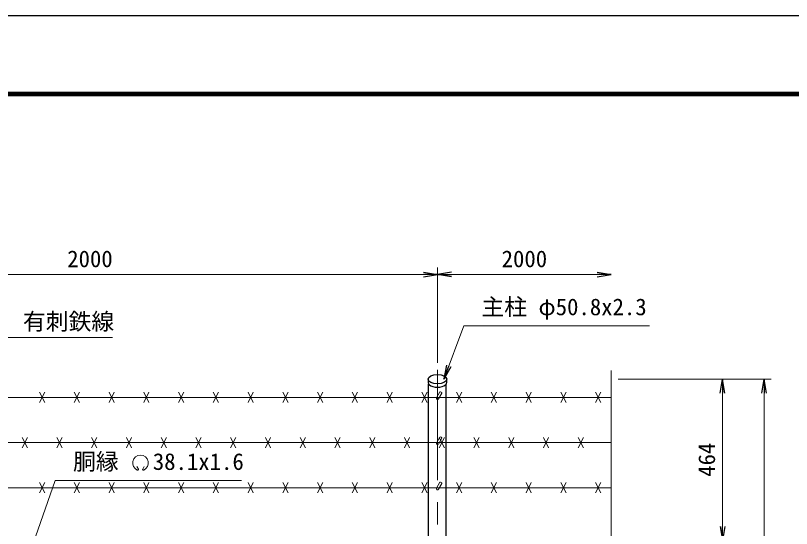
# Model space of a CAD drawing. Units: millimetres, scale not verified. Extents: x -4200 to 4200, y -2970 to 2970.
# Drawn here: x -2599 to -366, y 1495 to 2970 of the extents above; entities that cross this region are included whole.
import ezdxf
from ezdxf.enums import TextEntityAlignment as Align

# ---------------------------------------------------------------- set-up
doc = ezdxf.new("R2010")
doc.units = ezdxf.units.MM
doc.header["$LTSCALE"] = 10
doc.linetypes.add('USER1', pattern=[50.8, 31.75, -6.35, 6.35, -6.35])
for name, color, linetype, lineweight in [('0-1_D-BMK', 2, 'USER1', 13), ('0-2_D-STR1', 1, 'Continuous', 25), ('0-3_D-STR-DIM', 7, 'Continuous', 13), ('0-C_D-STR3', 3, 'Continuous', 13), ('0-D_D-STR-TXT', 7, 'Continuous', 13), ('0-E_D-TTL', 7, 'Continuous', 25)]:
    doc.layers.add(name, color=color, linetype=linetype, lineweight=lineweight)
doc.layers.add('0-4_0', color=7, linetype='Continuous')
doc.styles.add('ＭＳ ゴシック', font='')
doc.styles.get('ＭＳ ゴシック').set_extended_font_data('MS Gothic')

# ---------------------------------------------------------------- blocks, each defined once
blk = doc.blocks.new('_Open')
at = {"layer": '0-4_0'}
blk.add_line((-10, 1.667), (0, 0), dxfattribs=at)
blk.add_lwpolyline([(-10, -1.667), (0, 0), (-10, 0)], dxfattribs=at)

msp = doc.modelspace()

# ---------------------------------------------------------------- linework, layer by layer
at = {"layer": '0-1_D-BMK'}
msp.add_line((-1384.97, 1951.06), (-1384.97, -920), dxfattribs=at)
at = {"layer": '0-2_D-STR1'}
for p, q in [((-1411.57, 1924), (-1411.57, 1914.47)), ((-1358.37, 1914.47), (-1358.37, 1924)), ((-1410.37, 1463), (-1410.37, 1910.52)), ((-1359.57, 1463), (-1359.57, 1910.52))]:
    msp.add_line(p, q, dxfattribs=at)
msp.add_ellipse((-1384.97, 1924), major_axis=(-26.6, 0), ratio=0.5, dxfattribs=at)
msp.add_ellipse((-1384.97, 1914.47), major_axis=(-26.6, 0), ratio=0.5, start_param=6.2831853, end_param=9.424778, dxfattribs=at)
at = {"layer": '0-3_D-STR-DIM'}
for p, q in [((-1384.97, 1971.06), (-1384.97, 2245)), ((-1384.97, 1971.06), (-1384.97, 2245)), ((-3344.97, 2225), (-1424.97, 2225)), ((-1344.97, 2225), (-924.97, 2225)), ((-884.97, 1949), (-884.97, 510.65)), ((-864.97, 1924), (-424.97, 1924)), ((-864.97, 1924), (-544.97, 1924)), ((-564.97, 1500), (-564.97, 1884)), ((-444.97, 1884), (-444.97, -500))]:
    msp.add_line(p, q, dxfattribs=at)
at = {"layer": '0-C_D-STR3'}
for p, q in [((-2529.97, 1856.67), (-2514.97, 1886.67)), ((-2529.97, 1886.67), (-2514.97, 1856.67)), ((-2429.97, 1856.67), (-2414.97, 1886.67)), ((-2429.97, 1886.67), (-2414.97, 1856.67)), ((-2329.97, 1856.67), (-2314.97, 1886.67)), ((-2329.97, 1886.67), (-2314.97, 1856.67)), ((-2229.97, 1856.67), (-2214.97, 1886.67)), ((-2229.97, 1886.67), (-2214.97, 1856.67)), ((-2129.97, 1856.67), (-2114.97, 1886.67)), ((-2129.97, 1886.67), (-2114.97, 1856.67)), ((-2029.97, 1856.67), (-2014.97, 1886.67)), ((-2029.97, 1886.67), (-2014.97, 1856.67)), ((-1929.97, 1856.67), (-1914.97, 1886.67)), ((-1929.97, 1886.67), (-1914.97, 1856.67)), ((-1829.97, 1856.67), (-1814.97, 1886.67)), ((-1829.97, 1886.67), (-1814.97, 1856.67)), ((-1729.97, 1856.67), (-1714.97, 1886.67)), ((-1729.97, 1886.67), (-1714.97, 1856.67)), ((-1629.97, 1856.67), (-1614.97, 1886.67)), ((-1629.97, 1886.67), (-1614.97, 1856.67)), ((-1529.97, 1856.67), (-1514.97, 1886.67)), ((-1529.97, 1886.67), (-1514.97, 1856.67)), ((-1429.97, 1856.67), (-1414.97, 1886.67)), ((-1429.97, 1886.67), (-1414.97, 1856.67)), ((-1387.57, 1870.21), (-1377.68, 1887.35)), ((-1382.38, 1867.21), (-1372.48, 1884.35)), ((-1329.97, 1856.67), (-1314.97, 1886.67)), ((-1329.97, 1886.67), (-1314.97, 1856.67)), ((-1229.97, 1856.67), (-1214.97, 1886.67)), ((-1229.97, 1886.67), (-1214.97, 1856.67)), ((-1129.97, 1856.67), (-1114.97, 1886.67)), ((-1129.97, 1886.67), (-1114.97, 1856.67)), ((-1029.97, 1856.67), (-1014.97, 1886.67)), ((-1029.97, 1886.67), (-1014.97, 1856.67)), ((-929.97, 1856.67), (-914.97, 1886.67)), ((-929.97, 1886.67), (-914.97, 1856.67)), ((-884.97, 1871.67), (-3384.97, 1871.67)), ((-884.97, 1741.77), (-3384.97, 1741.77)), ((-2579.97, 1726.77), (-2564.97, 1756.77)), ((-2579.97, 1756.77), (-2564.97, 1726.77)), ((-2479.97, 1726.77), (-2464.97, 1756.77)), ((-2479.97, 1756.77), (-2464.97, 1726.77)), ((-2379.97, 1726.77), (-2364.97, 1756.77)), ((-2379.97, 1756.77), (-2364.97, 1726.77)), ((-2279.97, 1726.77), (-2264.97, 1756.77)), ((-2279.97, 1756.77), (-2264.97, 1726.77)), ((-2179.97, 1726.77), (-2164.97, 1756.77)), ((-2179.97, 1756.77), (-2164.97, 1726.77)), ((-2079.97, 1726.77), (-2064.97, 1756.77)), ((-2079.97, 1756.77), (-2064.97, 1726.77)), ((-1979.97, 1726.77), (-1964.97, 1756.77)), ((-1979.97, 1756.77), (-1964.97, 1726.77)), ((-1879.97, 1726.77), (-1864.97, 1756.77)), ((-1879.97, 1756.77), (-1864.97, 1726.77)), ((-1779.97, 1726.77), (-1764.97, 1756.77)), ((-1779.97, 1756.77), (-1764.97, 1726.77)), ((-1679.97, 1726.77), (-1664.97, 1756.77)), ((-1679.97, 1756.77), (-1664.97, 1726.77)), ((-1579.97, 1726.77), (-1564.97, 1756.77)), ((-1579.97, 1756.77), (-1564.97, 1726.77)), ((-1479.97, 1726.77), (-1464.97, 1756.77)), ((-1479.97, 1756.77), (-1464.97, 1726.77)), ((-1387.57, 1740.31), (-1377.68, 1757.44)), ((-1382.38, 1737.31), (-1372.48, 1754.44)), ((-1379.97, 1726.77), (-1364.97, 1756.77)), ((-1379.97, 1756.77), (-1364.97, 1726.77)), ((-1279.97, 1726.77), (-1264.97, 1756.77)), ((-1279.97, 1756.77), (-1264.97, 1726.77)), ((-1179.97, 1726.77), (-1164.97, 1756.77)), ((-1179.97, 1756.77), (-1164.97, 1726.77)), ((-1079.97, 1726.77), (-1064.97, 1756.77)), ((-1079.97, 1756.77), (-1064.97, 1726.77)), ((-979.97, 1726.77), (-964.97, 1756.77)), ((-979.97, 1756.77), (-964.97, 1726.77)), ((-884.97, 1611.87), (-3384.97, 1611.87)), ((-2529.97, 1596.87), (-2514.97, 1626.87)), ((-2529.97, 1626.87), (-2514.97, 1596.87)), ((-2429.97, 1596.87), (-2414.97, 1626.87)), ((-2429.97, 1626.87), (-2414.97, 1596.87)), ((-2329.97, 1596.87), (-2314.97, 1626.87)), ((-2329.97, 1626.87), (-2314.97, 1596.87)), ((-2229.97, 1596.87), (-2214.97, 1626.87)), ((-2229.97, 1626.87), (-2214.97, 1596.87)), ((-2129.97, 1596.87), (-2114.97, 1626.87)), ((-2129.97, 1626.87), (-2114.97, 1596.87)), ((-2029.97, 1596.87), (-2014.97, 1626.87)), ((-2029.97, 1626.87), (-2014.97, 1596.87)), ((-1929.97, 1596.87), (-1914.97, 1626.87)), ((-1929.97, 1626.87), (-1914.97, 1596.87)), ((-1829.97, 1596.87), (-1814.97, 1626.87)), ((-1829.97, 1626.87), (-1814.97, 1596.87)), ((-1729.97, 1596.87), (-1714.97, 1626.87)), ((-1729.97, 1626.87), (-1714.97, 1596.87)), ((-1629.97, 1596.87), (-1614.97, 1626.87)), ((-1629.97, 1626.87), (-1614.97, 1596.87)), ((-1529.97, 1596.87), (-1514.97, 1626.87)), ((-1529.97, 1626.87), (-1514.97, 1596.87)), ((-1429.97, 1596.87), (-1414.97, 1626.87)), ((-1429.97, 1626.87), (-1414.97, 1596.87)), ((-1387.57, 1610.4), (-1377.68, 1627.54)), ((-1382.38, 1607.4), (-1372.48, 1624.54)), ((-1329.97, 1596.87), (-1314.97, 1626.87)), ((-1329.97, 1626.87), (-1314.97, 1596.87)), ((-1229.97, 1596.87), (-1214.97, 1626.87)), ((-1229.97, 1626.87), (-1214.97, 1596.87)), ((-1129.97, 1596.87), (-1114.97, 1626.87)), ((-1129.97, 1626.87), (-1114.97, 1596.87)), ((-1029.97, 1596.87), (-1014.97, 1626.87)), ((-1029.97, 1626.87), (-1014.97, 1596.87)), ((-929.97, 1596.87), (-914.97, 1626.87)), ((-929.97, 1626.87), (-914.97, 1596.87))]:
    msp.add_line(p, q, dxfattribs=at)
for centre in [(-1384.97, 1868.71), (-1384.97, 1738.81), (-1384.97, 1608.9)]:
    msp.add_arc(centre, 3, 150, 330, dxfattribs=at)
for centre in [(-1375.08, 1885.85), (-1375.08, 1755.94), (-1375.08, 1626.04)]:
    msp.add_ellipse(centre, major_axis=(-2.6, 1.5), ratio=0.5, start_param=3.1415927, end_param=6.2831853, dxfattribs=at)
at = {"layer": '0-D_D-STR-TXT'}
for p, q in [((-2245.56, 1665.81), (-2249.7, 1672.99)), ((-2233.08, 1665.81), (-2228.93, 1672.99))]:
    msp.add_line(p, q, dxfattribs=at)
for points in [[(-774.52, 2077.62), (-1309.2, 2077.62), (-1365.89, 1926.28)], [(-2320.41, 2044.47), (-2629.97, 2044.47), (-2752.13, 1613.79)], [(-1949.06, 1632.94), (-2485.36, 1632.94), (-2548.15, 1451.45)]]:
    msp.add_lwpolyline(points, dxfattribs=at)
for centre, radius, start, end in [((-2239.32, 1682.98), 22.5, 294.32478, 245.67522), ((-2247.61, 1664.57), 2.37, 245.67522, 30), ((-2231.02, 1664.57), 2.37, 150, 294.32478)]:
    msp.add_arc(centre, radius, start, end, dxfattribs=at)
at = {"layer": '0-E_D-TTL', "color": 2}
msp.add_lwpolyline([(-4200, 2970), (4200, 2970), (4200, -2970), (-4200, -2970)], close=True, dxfattribs=at)
at = {"layer": '0-E_D-TTL'}
for points in [[(-3930, 2750), (3930, 2750), (3930, -2750), (-3930, -2750)], [(-3927.5, 2747.5), (3927.5, 2747.5), (3927.5, -2747.5), (-3927.5, -2747.5)], [(-3925, 2745), (3925, 2745), (3925, -2745), (-3925, -2745)], [(-3922.5, 2742.5), (3922.5, 2742.5), (3922.5, -2742.5), (-3922.5, -2742.5)], [(-3920, 2740), (3920, 2740), (3920, -2740), (-3920, -2740)]]:
    msp.add_lwpolyline(points, close=True, dxfattribs=at)

# ---------------------------------------------------------------- block references
at = {"layer": '0-3_D-STR-DIM', "xscale": 4, "yscale": 4}
for p in [(-1384.97, 2225), (-884.97, 2225)]:
    msp.add_blockref('_Open', p, dxfattribs=at)
for p, rotation in [((-1384.97, 2225), 180), ((-564.97, 1924), 90), ((-444.97, 1924), 90), ((-564.97, 1460), 270)]:
    msp.add_blockref('_Open', p, dxfattribs=dict(at, rotation=rotation))
at = {"layer": '0-D_D-STR-TXT', "xscale": 4, "yscale": 4, "rotation": 249.46512}
msp.add_blockref('_Open', (-1366.6, 1924.41), dxfattribs=at)

# ---------------------------------------------------------------- texts
at = {"layer": '0-3_D-STR-DIM', "style": 'ＭＳ ゴシック'}
for p in [(-2450.22, 2231.75), (-1200.22, 2231.75)]:
    msp.add_text('2000', height=48.09, dxfattribs=at).set_placement(p, align=Align.BOTTOM_LEFT)
msp.add_text('464', height=48.09, rotation=90, dxfattribs=at).set_placement((-571.72, 1643.38), align=Align.BOTTOM_LEFT)
at = {"layer": '0-D_D-STR-TXT', "style": 'ＭＳ ゴシック'}
for s, p in [('主柱 φ50.8x2.3', (-1258.28, 2093.63)), ('有刺鉄線', (-2577.52, 2051.64)), ('胴縁 \u300038.1x1.6', (-2433.42, 1648.72))]:
    msp.add_text(s, height=48.09, dxfattribs=at).set_placement(p, align=Align.BOTTOM_LEFT)

doc.saveas('drawing.dxf')
